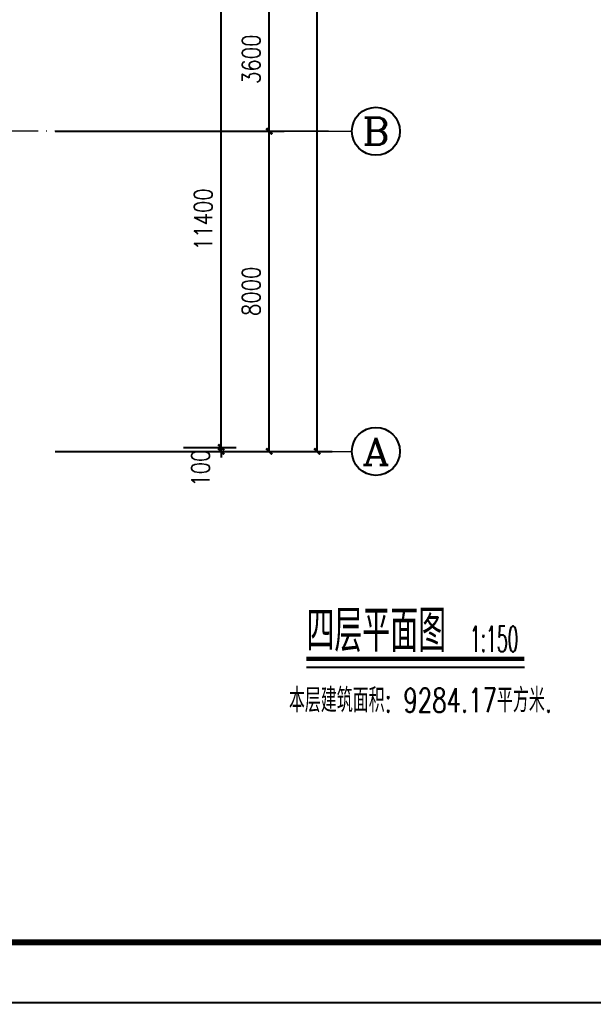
# Model space of a CAD drawing. Extents: x 1417642 to 3570900, y 124798 to 1191112.
# Drawn here: x 1589652 to 1603997, y 252448 to 277005 of the extents above; entities that cross this region are included whole.
import ezdxf
from ezdxf.enums import TextEntityAlignment as Align

# ---------------------------------------------------------------- set-up
doc = ezdxf.new("R2010")
doc.units = 0
doc.header["$LTSCALE"] = 1000
doc.header["$MEASUREMENT"] = 0
doc.linetypes.add('DOTE', pattern=[2.42, 2, -0.2, 0.02, -0.2])
doc.layers.get('0').update_dxf_attribs({"linetype": 'CONTINUOUS'})
doc.layers.get('Defpoints').update_dxf_attribs({"linetype": 'CONTINUOUS'})
for name, color, linetype in [('AXIS', 3, 'CONTINUOUS'), ('AXIS_TEXT', 7, 'CONTINUOUS'), ('DIM_SYMB', 3, 'CONTINUOUS'), ('DOTE', 1, 'DOTE'), ('PUB_DIM', 3, 'CONTINUOUS'), ('PUB_TEXT', 40, 'CONTINUOUS'), ('PUB_TITLE', 4, 'CONTINUOUS'), ('字体', 60, 'CONTINUOUS')]:
    doc.layers.add(name, color=color, linetype=linetype)
doc.styles.add('_TCH_AXIS', font='COMPLEX', dxfattribs={"bigfont": 'GBCBIG'})
doc.styles.add('_TCH_WINDOW', font='ROMANS.shx', dxfattribs={"width": 0.7, "height": 400, "bigfont": 'Z.shx'})
doc.styles.add('_Z', font='ROMANS', dxfattribs={"width": 0.7, "bigfont": 'Z'})
doc.styles.add('DIM_FONT', font='SIMPLEX.shx', dxfattribs={"width": 0.8})
doc.dimstyles.new('DIMN150', dxfattribs={"dimscale": 1.5, "dimtxt": 300, "dimasz": 100, "dimexe": 250, "dimexo": 300, "dimgap": 150, "dimtad": 1, "dimdec": 0, "dimzin": 0, "dimdsep": 46, "dimtxsty": 'DIM_FONT', "dimblk": 'ARCHTICK', "dimcen": 0.09, "dimdle": 1.5, "dimclrt": 7, "dimazin": 2, "dimtfac": 1, "dimtdec": 0, "dimtix": 1, "dimtmove": 2, "dimatfit": 3, "dimldrblk": 'ARCHTICK', "dimfxl": 1, "dimtolj": 1, "dimtzin": 0, "dimarcsym": 0})

# ---------------------------------------------------------------- blocks, each defined once
blk = doc.blocks.new('_ArchTick')
at = {"color": 0, "linetype": 'ByBlock', "const_width": 0.4}
blk.add_lwpolyline([(-0.5, -0.5), (0.5, 0.5)], dxfattribs=at)
blk = doc.blocks.new('*D1016')
at = {"layer": 'Defpoints', "color": 0}
for p in [(1593303, 266317), (1593303, 266217), (1594693, 266317)]:
    blk.add_point(p, dxfattribs=at)
at = {"layer": 'PUB_DIM', "color": 0, "lineweight": -2}
for p, q in [((1594693, 266317), (1594693, 266467)), ((1593753, 266317), (1595068, 266317)), ((1593753, 266217), (1595068, 266217)), ((1594693, 266217), (1594693, 266317)), ((1594693, 266217), (1594693, 266067))]:
    blk.add_line(p, q, dxfattribs=at)
at = {"layer": 'PUB_DIM', "color": 0, "lineweight": -2, "xscale": 150, "yscale": 150, "zscale": 150}
for p, rotation in [((1594693, 266317), 270), ((1594693, 266217), 90)]:
    blk.add_blockref('_ArchTick', p, dxfattribs=dict(at, rotation=rotation))
at = {"layer": 'PUB_DIM', "color": 7, "insert": (1594176, 265799), "char_height": 450, "attachment_point": 5, "rotation": 90, "style": 'DIM_FONT'}
blk.add_mtext('\\A1;100', dxfattribs=at)
blk = doc.blocks.new('*D1017')
at = {"layer": 'Defpoints', "color": 0}
for p in [(1593303, 277717), (1594693, 277717), (1593303, 266317)]:
    blk.add_point(p, dxfattribs=at)
at = {"layer": 'PUB_DIM', "color": 0, "lineweight": -2}
for p, q in [((1593753, 277717), (1595068, 277717)), ((1594693, 266315), (1594693, 277719)), ((1593753, 266317), (1595068, 266317))]:
    blk.add_line(p, q, dxfattribs=at)
at = {"layer": 'PUB_DIM', "color": 0, "lineweight": -2, "xscale": 150, "yscale": 150, "zscale": 150}
for p, rotation in [((1594693, 277717), 90), ((1594693, 266317), 270)]:
    blk.add_blockref('_ArchTick', p, dxfattribs=dict(at, rotation=rotation))
at = {"layer": 'PUB_DIM', "color": 7, "insert": (1594243, 272017), "char_height": 450, "attachment_point": 5, "rotation": 90, "style": 'DIM_FONT'}
blk.add_mtext('\\A1;11400', dxfattribs=at)
blk = doc.blocks.new('*D1055')
at = {"layer": 'Defpoints', "color": 0}
for p in [(1594386, 364817), (1597093, 364817), (1594386, 266217)]:
    blk.add_point(p, dxfattribs=at)
at = {"layer": 'PUB_DIM', "color": 0, "lineweight": -2}
for p, q in [((1594836, 364817), (1597468, 364817)), ((1597093, 266215), (1597093, 364819)), ((1594836, 266217), (1597468, 266217))]:
    blk.add_line(p, q, dxfattribs=at)
at = {"layer": 'PUB_DIM', "color": 0, "lineweight": -2, "xscale": 150, "yscale": 150, "zscale": 150}
for p, rotation in [((1597093, 364817), 90), ((1597093, 266217), 270)]:
    blk.add_blockref('_ArchTick', p, dxfattribs=dict(at, rotation=rotation))
at = {"layer": 'PUB_DIM', "color": 7, "insert": (1596643, 315517), "char_height": 450, "attachment_point": 5, "rotation": 90, "style": 'DIM_FONT'}
blk.add_mtext('\\A1;98600', dxfattribs=at)
blk = doc.blocks.new('*D1068')
at = {"layer": 'AXIS', "color": 0, "lineweight": -2}
for p, q in [((1590544, 277817), (1596268, 277817)), ((1595893, 274215), (1595893, 277819)), ((1590544, 274217), (1596268, 274217))]:
    blk.add_line(p, q, dxfattribs=at)
at = {"layer": 'Defpoints', "color": 0}
for p in [(1590094, 277817), (1595893, 277817), (1590094, 274217)]:
    blk.add_point(p, dxfattribs=at)
at = {"layer": 'AXIS', "color": 0, "lineweight": -2, "xscale": 150, "yscale": 150, "zscale": 150}
for p, rotation in [((1595893, 277817), 90), ((1595893, 274217), 270)]:
    blk.add_blockref('_ArchTick', p, dxfattribs=dict(at, rotation=rotation))
at = {"layer": 'AXIS', "color": 7, "insert": (1595443, 276017), "char_height": 450, "attachment_point": 5, "rotation": 90, "style": 'DIM_FONT'}
blk.add_mtext('\\A1;3600', dxfattribs=at)
blk = doc.blocks.new('*D1069')
at = {"layer": 'AXIS', "color": 0, "lineweight": -2}
for p, q in [((1590544, 274217), (1596268, 274217)), ((1595893, 266215), (1595893, 274219)), ((1590544, 266217), (1596268, 266217))]:
    blk.add_line(p, q, dxfattribs=at)
at = {"layer": 'Defpoints', "color": 0}
for p in [(1590094, 274217), (1595893, 274217), (1590094, 266217)]:
    blk.add_point(p, dxfattribs=at)
at = {"layer": 'AXIS', "color": 0, "lineweight": -2, "xscale": 150, "yscale": 150, "zscale": 150}
for p, rotation in [((1595893, 274217), 90), ((1595893, 266217), 270)]:
    blk.add_blockref('_ArchTick', p, dxfattribs=dict(at, rotation=rotation))
at = {"layer": 'AXIS', "color": 7, "insert": (1595443, 270217), "char_height": 450, "attachment_point": 5, "rotation": 90, "style": 'DIM_FONT'}
blk.add_mtext('\\A1;8000', dxfattribs=at)

msp = doc.modelspace()

# ---------------------------------------------------------------- linework, layer by layer
at = {"layer": 'AXIS', "lineweight": 0}
for p, q in [((1592834.8, 274217), (1597959.5, 274217)), ((1592834.8, 266217), (1597959.5, 266217))]:
    msp.add_line(p, q, dxfattribs=at)
at = {"layer": 'AXIS'}
for centre in [(1598559.5, 274217), (1598559.5, 266217)]:
    msp.add_circle(centre, 600, dxfattribs=at)
at = {"layer": 'DIM_SYMB', "const_width": 105}
msp.add_lwpolyline([(1596824.1, 261030.5), (1602274.1, 261030.5)], dxfattribs=at)
at = {"layer": 'DIM_SYMB'}
msp.add_lwpolyline([(1596824.1, 260820.5), (1602274.1, 260820.5)], dxfattribs=at)
at = {"layer": 'DOTE', "lineweight": 0}
msp.add_lwpolyline([(1597373.8, 274217), (1432083.9, 274217)], dxfattribs=at)
at = {"layer": 'PUB_TITLE'}
msp.add_lwpolyline([(1417642.3, 252448.4), (1618342.3, 252448.4), (1618342.3, 378598.4), (1417642.3, 378598.4)], close=True, dxfattribs=at)
at = {"layer": 'PUB_TITLE', "const_width": 150}
msp.add_lwpolyline([(1421392.3, 253948.4), (1616842.3, 253948.4), (1616842.3, 377098.4), (1421392.3, 377098.4)], close=True, dxfattribs=at)

# ---------------------------------------------------------------- texts
at = {"layer": 'AXIS_TEXT', "style": '_TCH_AXIS'}
for s, width, p, p2 in [('B', 1.235294, (1598220, 273877.6), (1598898.9, 273877.6)), ('A', 1.166667, (1598220, 265877.6), (1598898.9, 265877.6))]:
    msp.add_text(s, height=678.8, dxfattribs=dict(at, width=width)).set_placement(p, p2, align=Align.FIT)
at = {"layer": 'PUB_TEXT', "style": '_TCH_WINDOW'}
for s, height, width, p in [('四层平面图', 1050, 0.7, (1596824.1, 261207.4)), ('1:150', 637.5, 0.494118, (1600909.1, 261207.4))]:
    msp.add_text(s, height=height, dxfattribs=dict(at, width=width)).set_placement(p)
at = {"layer": '字体', "linetype": 'Continuous', "style": '_Z', "width": 0.7}
msp.add_text('本层建筑面积: 9284.17平方米. ', height=600, dxfattribs=at).set_placement((1596385, 259696.6))

# ---------------------------------------------------------------- dimensions: what is measured, and where the dimension line sits
at = {"layer": 'AXIS'}
for p1, p2, picture, middle in [((1590094.1, 274217), (1590094.1, 277817), '*D1068', (1595443.1, 276017)), ((1590094.1, 266217), (1590094.1, 274217), '*D1069', (1595443.1, 270217))]:
    dim = msp.add_aligned_dim(p1=p1, p2=p2, distance=-5799, dimstyle='DIMN150', dxfattribs=at)
    dim.commit()
    dim.dimension.update_dxf_attribs({"geometry": picture, "text_midpoint": middle})
at = {"layer": 'PUB_DIM'}
for p1, p2, distance, picture, middle in [((1594386.1, 266217), (1594386.1, 364817), -2707.3, '*D1055', (1596643.5, 315517)), ((1593302.6, 266317), (1593302.6, 277717), -1390.9, '*D1017', (1594243.5, 272017))]:
    dim = msp.add_aligned_dim(p1=p1, p2=p2, distance=distance, dimstyle='DIMN150', dxfattribs=at)
    dim.commit()
    dim.dimension.update_dxf_attribs({"geometry": picture, "text_midpoint": middle})
dim = msp.add_linear_dim(base=(1594693.5, 266317), p1=(1593302.6, 266217), p2=(1593302.6, 266317), angle=90, dimstyle='DIMN150', dxfattribs=at)
dim.commit()
dim.dimension.update_dxf_attribs({"geometry": '*D1016', "text_midpoint": (1594176, 265799.2), "dimtype": 129})

doc.saveas('drawing.dxf')
